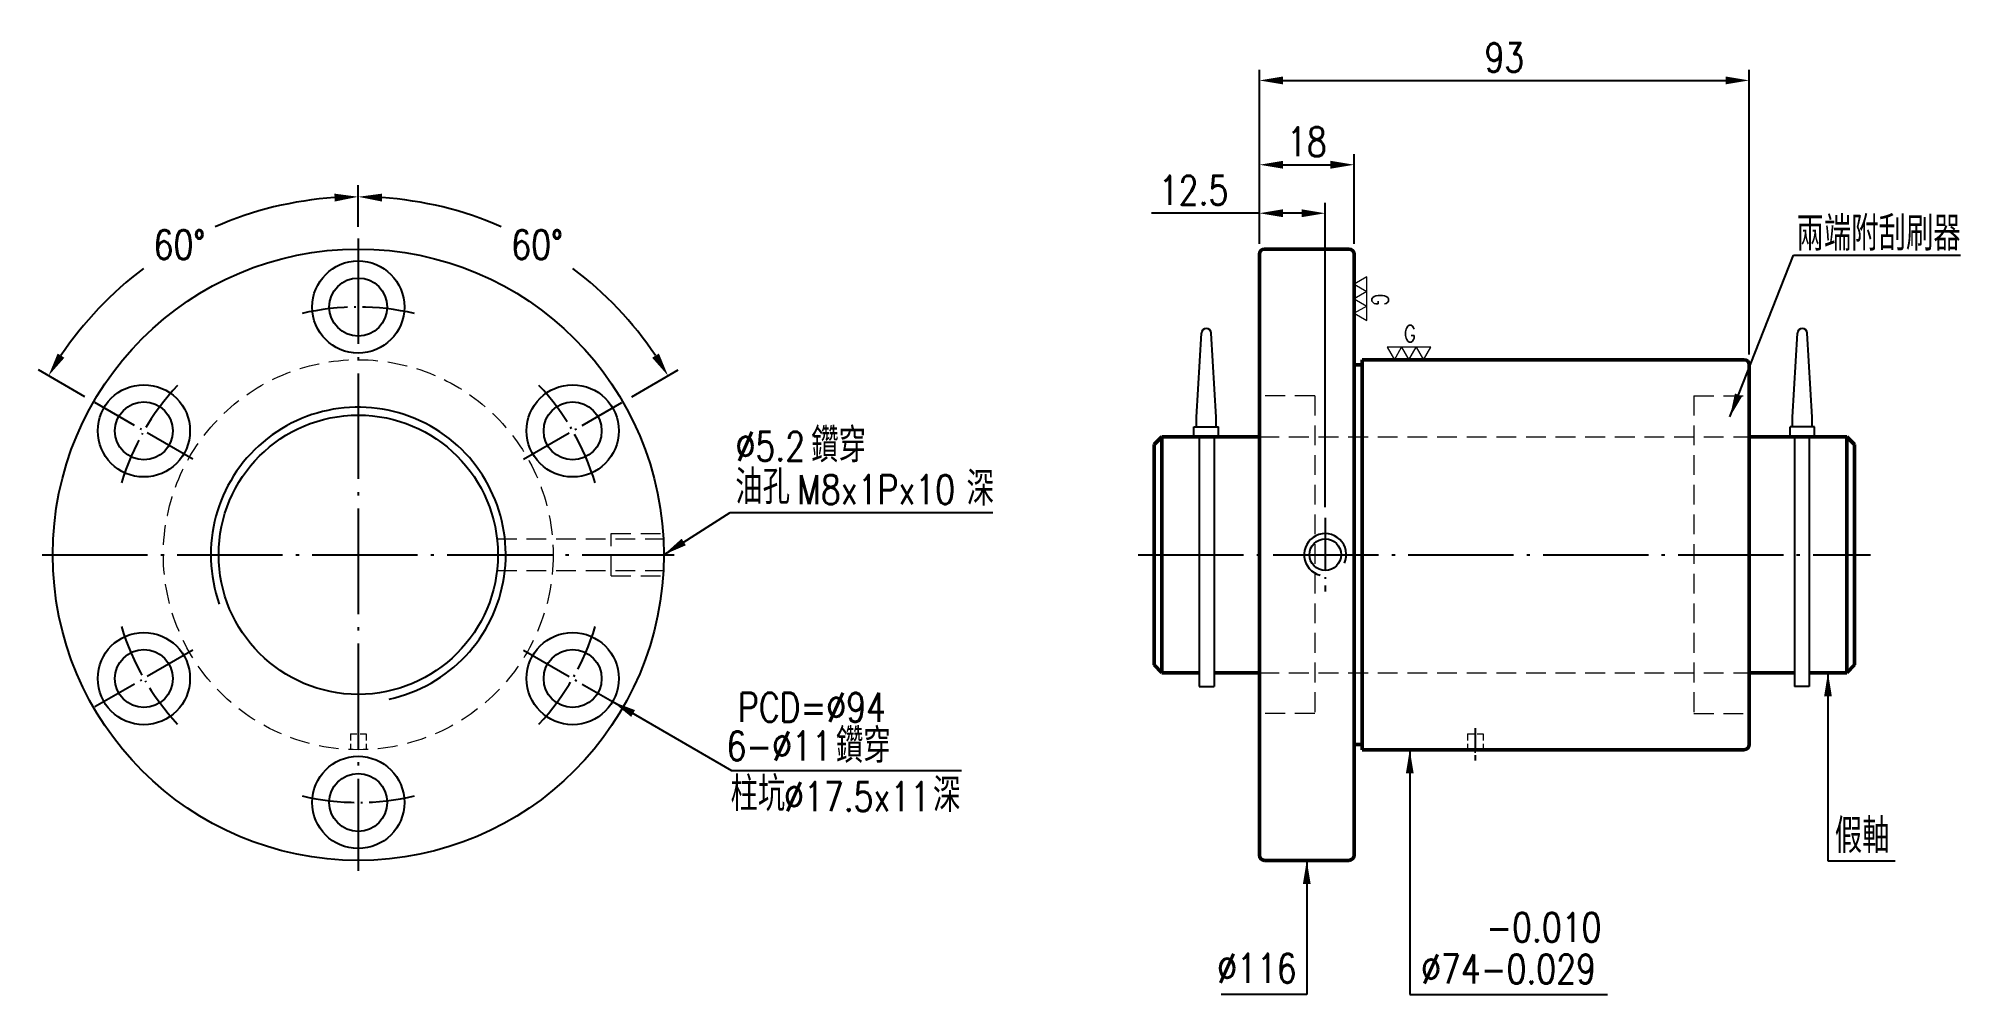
# Model space of a CAD drawing. Header units: millimetres. Extents: x 2719 to 3084, y 374 to 555.
import ezdxf
from ezdxf.enums import TextEntityAlignment as Align

# ---------------------------------------------------------------- set-up
doc = ezdxf.new("R2010")
doc.units = ezdxf.units.MM
doc.header["$LTSCALE"] = 10
doc.linetypes.add('C', pattern=[2.5625, 2, -0.25, 0.0625, -0.25])
doc.linetypes.add('HIDDEN', pattern=[0.375, 0.25, -0.125])
doc.layers.get('0').update_dxf_attribs({"linetype": 'CONTINUOUS'})
doc.layers.get('DEFPOINTS').update_dxf_attribs({"linetype": 'CONTINUOUS'})
for name, color, linetype, lineweight in [('03', 6, 'CONTINUOUS', 15), ('05', 5, 'HIDDEN', 9), ('3', 4, 'CONTINUOUS', 15), ('AM_0', 7, 'CONTINUOUS', 50)]:
    doc.layers.add(name, color=color, linetype=linetype, lineweight=lineweight)
doc.layers.add('C', color=5, linetype='C')
doc.styles.add('SIMPLEX', font='SIMPLEX.shx', dxfattribs={"width": 0.8, "height": 5.5, "bigfont": 'chineset.shx'})
doc.dimstyles.new('STANDARD$0', dxfattribs={"dimscale": 0, "dimtxt": 5.5, "dimasz": 4.5, "dimexe": 2, "dimexo": 2, "dimgap": 1.7, "dimtad": 1, "dimdec": 3, "dimrnd": 0.0005, "dimdsep": 46, "dimtxsty": 'SIMPLEX', "dimcen": 0.09, "dimclrd": 6, "dimclre": 6, "dimclrt": 3, "dimadec": 1, "dimazin": 2, "dimtp": -0.1, "dimtm": 0.2, "dimtfac": 1, "dimtdec": 3, "dimtmove": 2, "dimatfit": 3, "dimfxl": 0, "dimtvp": 0.790698, "dimarcsym": 0})
doc.dimstyles.new('STANDARD$2', dxfattribs={"dimscale": 0, "dimtxt": 5.5, "dimasz": 4.5, "dimexe": 2.2, "dimexo": 2.2, "dimgap": 2.2, "dimtad": 0, "dimtih": 1, "dimtoh": 1, "dimdec": 3, "dimrnd": 0.0005, "dimdsep": 46, "dimtxsty": 'SIMPLEX', "dimcen": 0.09, "dimclrd": 6, "dimclre": 6, "dimclrt": 3, "dimadec": 1, "dimazin": 2, "dimtp": -0.1, "dimtm": 0.2, "dimtfac": 1, "dimtdec": 3, "dimtmove": 2, "dimatfit": 3, "dimfxl": 0, "dimtvp": 0.790698, "dimlwd": -1, "dimlwe": -1, "dimarcsym": 0})
doc.dimstyles.new('STANDARD$7', dxfattribs={"dimscale": 0, "dimtxt": 5.5, "dimasz": 4.5, "dimexe": 1.2, "dimexo": 1.2, "dimgap": 1.2, "dimtad": 1, "dimdec": 3, "dimrnd": 0.0005, "dimdsep": 46, "dimtxsty": 'SIMPLEX', "dimcen": 0.09, "dimclrd": 6, "dimclre": 6, "dimclrt": 3, "dimadec": 1, "dimazin": 2, "dimtp": -0.1, "dimtm": 0.2, "dimtfac": 1, "dimtdec": 3, "dimtmove": 2, "dimatfit": 3, "dimfxl": 0, "dimtvp": 0.790698, "dimlwd": -1, "dimlwe": -1, "dimarcsym": 0})

# ---------------------------------------------------------------- blocks, each defined once
blk = doc.blocks.new('*D56')
at = {"color": 6, "lineweight": -2}
for p, q in [((2951.07, 516.26), (2951.07, 533.26)), ((2969.07, 516.26), (2969.07, 533.26)), ((2955.57, 531.26), (2964.57, 531.26))]:
    blk.add_line(p, q, dxfattribs=at)
at = {"color": 6}
for points in [[(2955.57, 532.01), (2955.57, 530.51), (2951.07, 531.26)], [(2964.57, 532.01), (2964.57, 530.51), (2969.07, 531.26)]]:
    blk.add_solid(points, dxfattribs=at)
at = {"layer": 'DEFPOINTS', "color": 0}
for p in [(2969.07, 531.26), (2951.07, 514.26), (2969.07, 514.26)]:
    blk.add_point(p, dxfattribs=at)
at = {"color": 3, "insert": (2960.07, 535.61), "char_height": 5.5, "attachment_point": 5, "style": 'SIMPLEX'}
blk.add_mtext('18', dxfattribs=at)
blk = doc.blocks.new('*D57')
at = {"color": 6, "lineweight": -2}
for p, q in [((2951.07, 516.26), (2951.07, 549.26)), ((3044.07, 495.26), (3044.07, 549.26)), ((2955.57, 547.26), (3039.57, 547.26))]:
    blk.add_line(p, q, dxfattribs=at)
at = {"color": 6}
for points in [[(2955.57, 548.01), (2955.57, 546.51), (2951.07, 547.26)], [(3039.57, 548.01), (3039.57, 546.51), (3044.07, 547.26)]]:
    blk.add_solid(points, dxfattribs=at)
at = {"layer": 'DEFPOINTS', "color": 0}
for p in [(3044.07, 547.26), (2951.07, 514.26), (3044.07, 493.26)]:
    blk.add_point(p, dxfattribs=at)
at = {"color": 3, "insert": (2997.57, 551.61), "char_height": 5.5, "attachment_point": 5, "style": 'SIMPLEX'}
blk.add_mtext('93', dxfattribs=at)
blk = doc.blocks.new('研磨加工')
at = {"layer": '3'}
for points in [[(-0.58, 1), (-1.73, 1), (-1.15, 0)], [(0.58, 1), (-0.58, 1), (0, 0)], [(1.73, 1), (0.58, 1), (1.15, 0)]]:
    blk.add_lwpolyline(points, close=True, dxfattribs=at)
at = {"layer": '3', "style": 'SIMPLEX', "width": 0.8}
blk.add_text('G', height=1.32, dxfattribs=at).set_placement((-0.4, 2.06), align=Align.MIDDLE_LEFT)
blk = doc.blocks.new('*D58')
at = {"color": 6}
for p, q in [((2779.99, 519.46), (2779.99, 527.38)), ((2831.91, 487.24), (2840.71, 492.32))]:
    blk.add_line(p, q, dxfattribs=at)
for start, end in [(66.4387, 86.2027), (33.7973, 53.1107)]:
    blk.add_arc((2779.99, 457.26), 67.91, start, end, dxfattribs=at)
for points in [[(2784.47, 524.28), (2784.52, 525.78), (2779.99, 525.18)], [(2837.07, 495.44), (2835.79, 494.64), (2838.81, 491.22)]]:
    blk.add_solid(points, dxfattribs=at)
at = {"layer": 'DEFPOINTS', "color": 0}
for p in [(2779.99, 517.26), (2823.65, 509.29), (2830.01, 486.14), (2811.39, 475.39), (2779.99, 397.26)]:
    blk.add_point(p, dxfattribs=at)
at = {"color": 3, "insert": (2813.95, 516.08), "char_height": 5.5, "attachment_point": 5, "style": 'SIMPLEX'}
blk.add_mtext('60°', dxfattribs=at)
blk = doc.blocks.new('*D59')
at = {"color": 6}
for p, q in [((2779.99, 519.46), (2779.99, 527.38)), ((2728.08, 487.24), (2719.28, 492.32))]:
    blk.add_line(p, q, dxfattribs=at)
for start, end in [(93.7973, 113.5613), (126.8893, 146.2027)]:
    blk.add_arc((2779.99, 457.26), 67.91, start, end, dxfattribs=at)
for points in [[(2775.47, 525.78), (2775.52, 524.28), (2779.99, 525.18)], [(2724.2, 494.64), (2722.92, 495.44), (2721.18, 491.22)]]:
    blk.add_solid(points, dxfattribs=at)
at = {"layer": 'DEFPOINTS', "color": 0}
for p in [(2756.77, 521.08), (2779.99, 517.26), (2729.98, 486.14), (2748.6, 475.39), (2779.99, 397.26)]:
    blk.add_point(p, dxfattribs=at)
at = {"color": 3, "insert": (2746.04, 516.08), "char_height": 5.5, "attachment_point": 5, "style": 'SIMPLEX'}
blk.add_mtext('60°', dxfattribs=at)
blk = doc.blocks.new('*D60')
at = {"color": 6, "lineweight": -2}
for p, q in [((2951.07, 522.06), (2930.6, 522.06)), ((2951.07, 516.26), (2951.07, 524.06)), ((2959.07, 522.06), (2955.57, 522.06)), ((2963.57, 466.26), (2963.57, 524.06))]:
    blk.add_line(p, q, dxfattribs=at)
at = {"color": 6}
for points in [[(2955.57, 522.81), (2955.57, 521.31), (2951.07, 522.06)], [(2959.07, 522.81), (2959.07, 521.31), (2963.57, 522.06)]]:
    blk.add_solid(points, dxfattribs=at)
at = {"layer": 'DEFPOINTS', "color": 0}
for p in [(2951.07, 522.06), (2951.07, 514.26), (2963.57, 464.26)]:
    blk.add_point(p, dxfattribs=at)
at = {"color": 3, "insert": (2938.58, 526.41), "char_height": 5.5, "attachment_point": 5, "style": 'SIMPLEX'}
blk.add_mtext('12.5', dxfattribs=at)

msp = doc.modelspace()

# ---------------------------------------------------------------- linework, layer by layer
for p, q in [((2939.1218, 483.3912), (2940.0573, 499.2877)), ((2942.8594, 483.3912), (2941.9239, 499.2877)), ((3052.2778, 483.3912), (3053.2133, 499.2877)), ((3056.0154, 483.3912), (3055.0799, 499.2877)), ((2939.1218, 481.5224), (2939.1218, 483.3912)), ((2942.8594, 481.5224), (2942.8594, 483.3912)), ((3052.2778, 481.5224), (3052.2778, 483.3912)), ((3056.0154, 481.5224), (3056.0154, 483.3912)), ((2938.6546, 479.6536), (2938.6546, 481.5224)), ((2938.6546, 481.5224), (2943.3266, 481.5224)), ((2938.6546, 479.6536), (2943.3266, 479.6536)), ((2939.667, 479.6536), (2939.667, 432.2903)), ((2942.4702, 479.6536), (2942.4702, 432.2903)), ((2943.3266, 479.6536), (2943.3266, 481.5224)), ((3051.8106, 479.6536), (3051.8106, 481.5224)), ((3056.4826, 481.5224), (3051.8106, 481.5224)), ((3056.4826, 479.6536), (3051.8106, 479.6536)), ((3052.667, 479.6536), (3052.667, 432.2903)), ((3055.4702, 479.6536), (3055.4702, 432.2903)), ((3056.4826, 479.6536), (3056.4826, 481.5224)), ((2939.667, 432.2903), (2942.4702, 432.2903)), ((3055.4702, 432.2903), (3052.667, 432.2903))]:
    msp.add_line(p, q)
for centre, radius in [((2779.9938, 457.2644), 58), ((2779.9938, 504.2644), 8.75), ((2779.9938, 504.2644), 5.5), ((2739.2906, 480.7644), 8.75), ((2820.697, 480.7644), 8.75), ((2739.2906, 480.7644), 5.5), ((2820.697, 480.7644), 5.5), ((2779.9938, 457.2644), 26.5), ((2963.5686, 457.2644), 3), ((2739.2906, 433.7644), 8.75), ((2820.697, 433.7644), 8.75), ((2739.2906, 433.7644), 5.5), ((2820.697, 433.7644), 5.5), ((2779.9938, 410.2644), 8.75), ((2779.9938, 410.2644), 5.5)]:
    msp.add_circle(centre, radius)
for centre in [(2940.9906, 499.2428), (3054.1466, 499.2428)]:
    msp.add_arc(centre, 0.9344, 2.753997, 177.246003)
at = {"color": 4}
for centre, radius, start, end in [((2779.9938, 457.2644), 28, 282.092864, 199.564019), ((2963.5686, 457.2644), 4, 336.361463, 255.824917)]:
    msp.add_arc(centre, radius, start, end, dxfattribs=at)
at = {"layer": '05', "ltscale": 1.5}
for p, q in [((2961.5686, 487.4144), (2951.0686, 487.4144)), ((2961.5686, 487.4144), (2961.5686, 427.1144)), ((3033.5686, 487.4144), (3044.0686, 487.4144)), ((3033.5686, 487.4144), (3033.5686, 427.1144)), ((2951.0686, 479.6644), (3044.0686, 479.6644)), ((2806.3234, 460.2644), (2837.9161, 460.2644)), ((2827.9938, 461.2644), (2837.8557, 461.2644)), ((2827.9938, 453.2644), (2827.9938, 461.2644)), ((2806.3234, 454.2644), (2837.9161, 454.2644)), ((2827.9938, 453.2644), (2837.8557, 453.2644)), ((2951.0686, 434.8644), (3044.0686, 434.8644)), ((2961.5686, 427.1144), (2951.0686, 427.1144)), ((3033.5686, 427.1144), (3044.0686, 427.1144))]:
    msp.add_line(p, q, dxfattribs=at)
at = {"layer": '05', "ltscale": 0.5}
for p, q in [((2778.4938, 423.2644), (2778.4938, 420.2644)), ((2778.4938, 423.2644), (2781.4938, 423.2644)), ((2781.4938, 423.2644), (2781.4938, 420.2644)), ((2990.5686, 423.2644), (2990.5686, 420.2644)), ((2990.5686, 423.2644), (2993.5686, 423.2644)), ((2993.5686, 423.2644), (2993.5686, 420.2644))]:
    msp.add_line(p, q, dxfattribs=at)
at = {"layer": '05', "ltscale": 1.5}
msp.add_circle((2779.9938, 457.2644), 37, dxfattribs=at)
at = {"layer": 'AM_0'}
for p, q in [((2952.0686, 515.2644), (2968.0686, 515.2644)), ((2951.0686, 514.2644), (2951.0686, 400.2644)), ((2969.0686, 514.2644), (2969.0686, 400.2644)), ((2969.0686, 493.2644), (2970.5686, 493.2644)), ((2969.0686, 493.2644), (2969.0686, 421.2644)), ((2970.5686, 494.2644), (3043.0686, 494.2644)), ((2970.5686, 494.2644), (2970.5686, 420.2644)), ((2970.5686, 493.2644), (2970.5686, 421.2644)), ((3044.0686, 493.2644), (3044.0686, 421.2644)), ((2932.5686, 479.6644), (2931.0686, 478.1644)), ((2931.0686, 478.1644), (2931.0686, 436.3644)), ((2932.5686, 479.6644), (2951.0686, 479.6644)), ((2932.5686, 479.6644), (2932.5686, 434.8644)), ((3044.0686, 479.6644), (3062.5686, 479.6644)), ((3062.5686, 479.6644), (3062.5686, 434.8644)), ((3062.5686, 479.6644), (3064.0686, 478.1644)), ((3064.0686, 478.1644), (3064.0686, 436.3644)), ((2932.5686, 434.8644), (2931.0686, 436.3644)), ((2932.5686, 434.8644), (2939.667, 434.8644)), ((2942.4702, 434.8644), (2951.0686, 434.8644)), ((3044.0686, 434.8644), (3052.667, 434.8644)), ((3055.4702, 434.8644), (3062.5686, 434.8644)), ((3062.5686, 434.8644), (3064.0686, 436.3644)), ((2969.0686, 421.2644), (2970.5686, 421.2644)), ((2970.5686, 420.2644), (3043.0686, 420.2644)), ((2952.0686, 399.2644), (2968.0686, 399.2644))]:
    msp.add_line(p, q, dxfattribs=at)
for centre, start, end in [((2952.0686, 514.2644), 90, 180), ((2968.0686, 514.2644), 0, 90), ((3043.0686, 493.2644), 0, 90), ((3043.0686, 421.2644), 270, 0), ((2952.0686, 400.2644), 180, 270), ((2968.0686, 400.2644), 270, 0)]:
    msp.add_arc(centre, 1, start, end, dxfattribs=at)
at = {"layer": 'C', "color": 1}
for p, q in [((2779.9938, 517.2644), (2779.9938, 397.2644)), ((2719.9938, 457.2644), (2839.9938, 457.2644)), ((2928.0686, 457.2644), (3067.0686, 457.2644))]:
    msp.add_line(p, q, dxfattribs=at)
at = {"layer": 'C', "color": 1, "ltscale": 0.5}
for p, q in [((2748.6003, 475.3894), (2729.9808, 486.1394)), ((2811.3872, 475.3894), (2830.0067, 486.1394)), ((2963.5686, 464.2644), (2963.5686, 450.2644)), ((2748.6003, 439.1394), (2729.9808, 428.3894)), ((2811.3872, 439.1394), (2830.0067, 428.3894))]:
    msp.add_line(p, q, dxfattribs=at)
at = {"layer": 'C', "color": 1, "ltscale": 0.2}
msp.add_line((2992.0686, 424.3785), (2992.0686, 418.2405), dxfattribs=at)
at = {"layer": 'C', "color": 1, "ltscale": 0.5}
for start, end in [(76.866379, 103.133621), (136.866379, 163.133621), (16.866379, 43.133621), (196.866379, 223.133621), (316.866379, 343.133621), (256.866379, 283.133621)]:
    msp.add_arc((2779.9938, 457.2644), 47, start, end, dxfattribs=at)

# ---------------------------------------------------------------- block references
at = {"layer": '03', "xscale": 2.400000000000091, "yscale": 2.400000000000091, "zscale": 2.400000000000091, "rotation": 270}
msp.add_blockref('研磨加工', (2969.0686, 505.8478), dxfattribs=at)
at = {"layer": '03', "xscale": 2.399999999999977, "yscale": 2.399999999999977, "zscale": 2.399999999999977}
msp.add_blockref('研磨加工', (2979.4657, 494.2644), dxfattribs=at)

# ---------------------------------------------------------------- texts
at = {"layer": '03', "color": 3, "style": 'SIMPLEX', "width": 0.8}
msp.add_text('假軸', height=6.5, dxfattribs=at).set_placement((3065.5066, 404.2554), align=Align.MIDDLE)
at = {"layer": '03', "color": 3, "style": 'SIMPLEX'}
for s, insert, char_height, attachment_point in [('兩端附刮刷器', (3053.0275, 514.9403), 6.5, 7), ('鑽穿', (2865.9849, 474.7779), 6.5, 7), ('%%C5.2', (2858.2254, 477.8355), 5.5, 5), ('油孔', (2851.5644, 466.8536), 6.5, 7), ('M8x1Px10', (2878.3042, 469.6312), 5.5, 5), ('深', (2895.4887, 466.5883), 6.5, 7), ('PCD=%%C94', (2866.1217, 428.3213), 5.5, 5), ('6-%%C11', (2859.8895, 420.9843), 5.5, 5), ('鑽穿', (2870.6737, 417.7633), 6.5, 7), ('柱坑', (2850.6626, 408.5755), 6.5, 7), ('%%C17.5x11', (2874.7007, 411.3695), 5.5, 5), ('深', (2889.1031, 408.4222), 6.5, 7), ('-0.010', (3005.0843, 386.5661), 5.5, 5), ('  %%C116', (2947.5815, 378.8047), 5.5, 5), ('  %%C74-0.029', (2995.3549, 378.6555), 5.5, 5)]:
    msp.add_mtext(s, dxfattribs=dict(at, insert=insert, char_height=char_height, attachment_point=attachment_point))

# ---------------------------------------------------------------- dimensions: what is measured, and where the dimension line sits
for base, p2, picture, middle in [((3044.0686, 547.2644), (3044.0686, 493.2644), '*D57', (2997.5686, 551.6132)), ((2969.0686, 531.2644), (2969.0686, 514.2644), '*D56', (2960.0686, 535.6132))]:
    dim = msp.add_linear_dim(base=base, p1=(2951.0686, 514.2644), p2=p2, dimstyle='STANDARD$0', override={"dimscale": 1, "dimtad": 0})
    dim.commit()
    dim.dimension.update_dxf_attribs({"geometry": picture, "text_midpoint": middle})
dim = msp.add_linear_dim(base=(2951.0686, 522.0607), p1=(2963.5686, 464.2644), p2=(2951.0686, 514.2644), dimstyle='STANDARD$0', override={"dimscale": 1, "dimtad": 0, "dimtmove": 0})
dim.commit()
dim.dimension.update_dxf_attribs({"geometry": '*D60', "text_midpoint": (2938.5829, 522.0607), "dimtype": 160})
for base, line1, line2, picture, middle in [((2756.7667, 521.0803), ((2748.6003, 475.3894), (2729.9808, 486.1394)), ((2779.9938, 517.2644), (2779.9938, 397.2644)), '*D59', (2746.038, 516.0774)), ((2823.6464, 509.2876), ((2779.9938, 517.2644), (2779.9938, 397.2644)), ((2811.3872, 475.3894), (2830.0067, 486.1394)), '*D58', (2813.9495, 516.0774))]:
    dim = msp.add_angular_dim_2l(base=base, line1=line1, line2=line2, dimstyle='STANDARD$2', override={"dimscale": 1})
    dim.commit()
    dim.dimension.update_dxf_attribs({"geometry": picture, "text_midpoint": middle})

# ---------------------------------------------------------------- leaders
for points in [[(3040.3992, 483.4022), (3052.446, 514.1317), (3084.1888, 514.1317)], [(2837.9938, 457.2644), (2850.5799, 465.284), (2900.4822, 465.284)], [(3059.0194, 434.8644), (3059.0194, 399.192), (3071.757, 399.192)], [(2828.2747, 429.3894), (2850.8784, 416.3391), (2894.4972, 416.3391)], [(2979.6221, 420.2644), (2979.6221, 373.8135), (3017.1766, 373.8135)], [(2960.0686, 399.2644), (2960.0686, 373.8135), (2943.7934, 373.8135)]]:
    msp.add_leader(points, dimstyle='STANDARD$7', override={"dimscale": 1, "dimgap": 1.2, "dimtad": 0})

doc.saveas('drawing.dxf')
